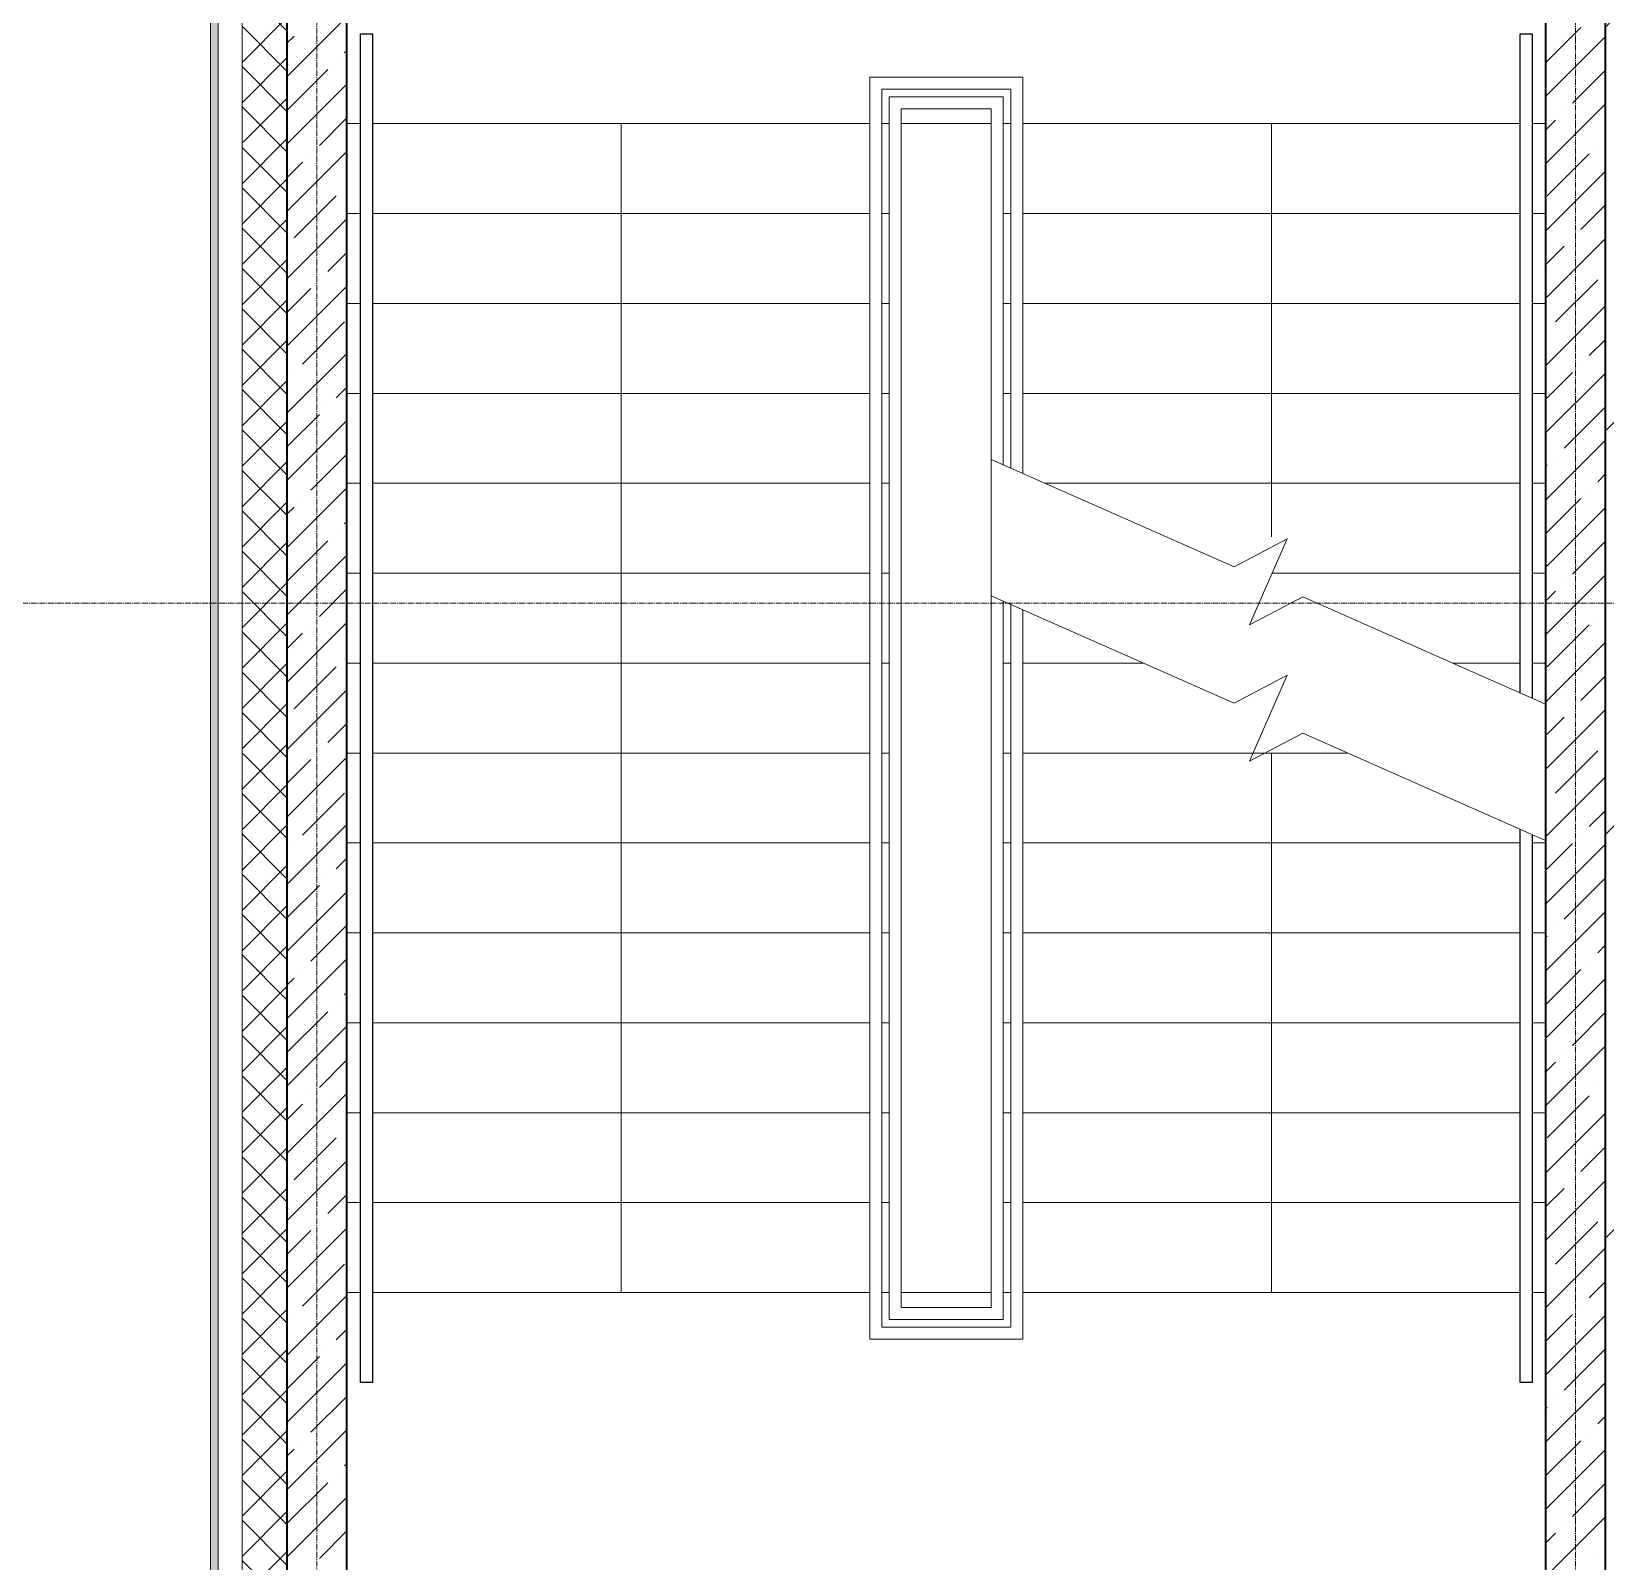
# Model space of a CAD drawing. Header units: millimetres. Extents: x 538266 to 1167394, y 114608 to 637157.
# Drawn here: x 828285 to 833538, y 215516 to 220621 of the extents above; entities that cross this region are included whole.
import ezdxf
from ezdxf.enums import TextEntityAlignment as Align

# ---------------------------------------------------------------- set-up
doc = ezdxf.new("R2010")
doc.units = ezdxf.units.MM
doc.linetypes.add('CENTER2', pattern=[28.575, 19.05, -3.175, 3.175, -3.175])
doc.linetypes.add('DASHED', pattern=[19.05, 12.7, -6.35])
doc.layers.get('Defpoints').update_dxf_attribs({"color": 140})
doc.layers.add('АР_Делит', color=120, linetype='Continuous', lineweight=0, plot=False)
for name, color, linetype, lineweight in [('АР_Стены ЖБ', 7, 'Continuous', 35), ('АР_Тонкая', 254, 'Continuous', 5), ('АР_Утеплитель', 31, 'Continuous', 0), ('АР_Ф_ЛК', 7, 'Continuous', 5), ('АР_Штриховка', 8, 'Continuous', 0)]:
    doc.layers.add(name, color=color, linetype=linetype, lineweight=lineweight)
doc.layers.add('РД_Оси_100', color=7, linetype='Continuous', lineweight=0, true_color=0x525252)
doc.layers.add('ФВ-5', color=7, linetype='Continuous')
doc.styles.add('style1', font='ARIALN.TTF')

# ---------------------------------------------------------------- blocks, each defined once
blk = doc.blocks.new('2_этаж')
at = {"layer": 'АР_Штриховка', "linetype": 'Continuous', "lineweight": 0, "true_color": 0x000000}
h = blk.add_hatch(dxfattribs=at)
h.set_pattern_fill('_U', color=18, style=0, pattern_type=0)
h.set_pattern_definition([(2e-15, (602274.5291, -9e-11), (-3e-16, 1), [])])
h.paths.add_polyline_path([(672518.6, 213213.2), (672543.6, 213213.2), (672543.6, 223243.2), (672518.6, 223268.2)], flags=0)
h = blk.add_hatch(dxfattribs=at)
h.set_pattern_fill('ANSI37', color=18, scale=30, style=0)
h.set_pattern_definition([(45, (602274.53, -9e-11), (-67.35192, 67.35192), []), (135, (602274.53, -9e-11), (-67.35192, -67.35192), [])])
h.paths.add_polyline_path([(672623.6, 213213.2), (672773.6, 213213.2), (672773.6, 223013.2), (672623.6, 223163.2)], flags=0)
at = {"color": 18, "true_color": 0x000000}
for p, q in [((673018.6, 216113.2), (673018.6, 220613.2)), ((673018.6, 220613.2), (673058.6, 220613.2)), ((673018.6, 216113.2), (673018.6, 220613.2)), ((673018.6, 220613.2), (673058.6, 220613.2)), ((673058.6, 220613.2), (673058.6, 220313.2)), ((673058.6, 220613.2), (673058.6, 220313.2)), ((676888.6, 218414.3), (676888.6, 220613.2)), ((676888.6, 220613.2), (676928.6, 220613.2)), ((676888.6, 218414.3), (676888.6, 220613.2)), ((676888.6, 220613.2), (676928.6, 220613.2)), ((676928.6, 220613.2), (676928.6, 218396.7)), ((676928.6, 220613.2), (676928.6, 218396.7)), ((673058.6, 220313.2), (673058.6, 216113.2)), ((673058.6, 220313.2), (673058.6, 216113.2)), ((676888.6, 216113.2), (676888.6, 217959.5)), ((676888.6, 216113.2), (676888.6, 217959.5)), ((676928.6, 217941.9), (676928.6, 216113.2)), ((676928.6, 217941.9), (676928.6, 216113.2)), ((673058.6, 216113.2), (673018.6, 216113.2)), ((673058.6, 216113.2), (673018.6, 216113.2)), ((676928.6, 216113.2), (676888.6, 216113.2)), ((676928.6, 216113.2), (676888.6, 216113.2))]:
    blk.add_line(p, q, dxfattribs=at)
at = {"layer": 'АР_Делит', "color": 18, "true_color": 0x000000}
for p, q in [((672973.6, 213413.2), (672973.6, 222813.2)), ((672973.6, 213413.2), (672973.6, 222813.2)), ((676973.6, 222813.2), (676973.6, 213413.2)), ((676973.6, 222813.2), (676973.6, 213413.2))]:
    blk.add_line(p, q, dxfattribs=at)
at = {"layer": 'АР_Стены ЖБ', "color": 18, "linetype": 'Continuous', "lineweight": 35, "true_color": 0x000000}
for p, q in [((672773.6, 223013.2), (672773.6, 213213.2)), ((677173.6, 213213.2), (677173.6, 223013.2)), ((672973.6, 213413.2), (672973.6, 222813.2)), ((676973.6, 222813.2), (676973.6, 213413.2))]:
    blk.add_line(p, q, dxfattribs=at)
at = {"layer": 'АР_Тонкая', "color": 18, "linetype": 'Continuous', "lineweight": 5, "true_color": 0x000000}
for p, q in [((672518.6, 223268.2), (672518.6, 213213.2)), ((672543.6, 223243.2), (672543.6, 213213.2)), ((672543.6, 213213.2), (672543.6, 223243.2)), ((672623.6, 213213.2), (672623.6, 223163.2))]:
    blk.add_line(p, q, dxfattribs=at)
at = {"layer": 'АР_Утеплитель', "color": 18, "linetype": 'Continuous', "lineweight": 0, "true_color": 0x000000}
for p, q in [((672623.6, 223163.2), (672623.6, 213213.2)), ((672773.6, 213213.2), (672773.6, 223013.2))]:
    blk.add_line(p, q, dxfattribs=at)
at = {"layer": 'АР_Ф_ЛК', "color": 18, "true_color": 0x000000}
for p, q in [((674718.6, 216258.2), (674718.6, 220468.2)), ((674718.6, 220468.2), (675228.6, 220468.2)), ((675228.6, 220468.2), (675228.6, 219145.9)), ((674758.6, 216298.2), (674758.6, 220428.2)), ((674758.6, 220428.2), (675188.6, 220428.2)), ((674783.6, 216323.2), (674783.6, 220403.2)), ((674783.6, 220403.2), (675163.6, 220403.2)), ((675163.6, 220403.2), (675163.6, 219174.6)), ((675188.6, 220428.2), (675188.6, 219163.6)), ((674823.6, 216363.2), (674823.6, 220363.2)), ((674823.6, 220363.2), (675123.6, 220363.2)), ((675123.6, 220363.2), (675123.6, 216363.2)), ((672973.6, 220313.2), (673018.6, 220313.2)), ((673058.6, 220313.2), (674718.6, 220313.2)), ((673888.6, 220313.2), (673888.6, 219847)), ((674758.6, 220313.2), (674783.6, 220313.2)), ((674823.6, 216413.2), (674823.6, 220313.2)), ((674823.6, 220313.2), (675123.6, 220313.2)), ((674823.6, 220313.2), (675123.6, 220313.2)), ((675123.6, 220313.2), (675123.6, 216413.2)), ((675163.6, 220313.2), (675188.6, 220313.2)), ((675228.6, 220313.2), (676888.6, 220313.2)), ((676058.6, 219401), (676058.6, 220313.2)), ((676928.6, 220313.2), (676973.6, 220313.2)), ((672973.6, 220013.2), (673018.6, 220013.2)), ((673058.6, 220013.2), (674718.6, 220013.2)), ((674758.6, 220013.2), (674783.6, 220013.2)), ((675163.6, 220013.2), (675188.6, 220013.2)), ((675228.6, 220013.2), (676888.6, 220013.2)), ((676928.6, 220013.2), (676973.6, 220013.2)), ((673888.6, 219847), (673888.6, 216413.2)), ((672973.6, 219713.2), (673018.6, 219713.2)), ((673058.6, 219713.2), (674718.6, 219713.2)), ((674758.6, 219713.2), (674783.6, 219713.2)), ((675163.6, 219713.2), (675188.6, 219713.2)), ((675228.6, 219713.2), (676888.6, 219713.2)), ((676928.6, 219713.2), (676973.6, 219713.2)), ((672973.6, 219413.2), (673018.6, 219413.2)), ((673058.6, 219413.2), (674718.6, 219413.2)), ((674758.6, 219413.2), (674783.6, 219413.2)), ((675163.6, 219413.2), (675188.6, 219413.2)), ((675228.6, 219413.2), (676888.6, 219413.2)), ((676058.6, 218934.8), (676058.6, 219401)), ((676928.6, 219413.2), (676973.6, 219413.2)), ((672973.6, 219113.2), (673018.6, 219113.2)), ((673058.6, 219113.2), (674718.6, 219113.2)), ((674758.6, 219113.2), (674783.6, 219113.2)), ((675302.8, 219113.2), (676888.6, 219113.2)), ((676928.6, 219113.2), (676973.6, 219113.2)), ((672973.6, 218813.2), (673018.6, 218813.2)), ((673058.6, 218813.2), (674718.6, 218813.2)), ((674758.6, 218813.2), (674783.6, 218813.2)), ((676061.2, 218813.2), (676888.6, 218813.2)), ((676928.6, 218813.2), (676973.6, 218813.2)), ((675163.6, 218719.8), (675163.6, 216323.2)), ((675188.6, 218708.8), (675188.6, 216298.2)), ((675228.6, 218691.1), (675228.6, 216258.2)), ((672973.6, 218513.2), (673018.6, 218513.2)), ((673058.6, 218513.2), (674718.6, 218513.2)), ((674758.6, 218513.2), (674783.6, 218513.2)), ((675163.6, 218513.2), (675188.6, 218513.2)), ((675228.6, 218513.2), (675632.2, 218513.2)), ((676664.1, 218513.2), (676888.6, 218513.2)), ((676928.6, 218513.2), (676973.6, 218513.2)), ((672973.6, 218213.2), (673018.6, 218213.2)), ((673058.6, 218213.2), (674718.6, 218213.2)), ((674758.6, 218213.2), (674783.6, 218213.2)), ((675163.6, 218213.2), (675188.6, 218213.2)), ((675228.6, 218213.2), (676312.8, 218213.2)), ((676058.6, 216879.5), (676058.6, 218213.2)), ((672973.6, 217913.2), (673018.6, 217913.2)), ((673058.6, 217913.2), (674718.6, 217913.2)), ((674758.6, 217913.2), (674783.6, 217913.2)), ((675163.6, 217913.2), (675188.6, 217913.2)), ((675228.6, 217913.2), (676888.6, 217913.2)), ((676928.6, 217913.2), (676973.6, 217913.2)), ((672973.6, 217613.2), (673018.6, 217613.2)), ((673058.6, 217613.2), (674718.6, 217613.2)), ((674758.6, 217613.2), (674783.6, 217613.2)), ((675163.6, 217613.2), (675188.6, 217613.2)), ((675228.6, 217613.2), (676888.6, 217613.2)), ((676928.6, 217613.2), (676973.6, 217613.2)), ((672973.6, 217313.2), (673018.6, 217313.2)), ((673058.6, 217313.2), (674718.6, 217313.2)), ((674758.6, 217313.2), (674783.6, 217313.2)), ((675163.6, 217313.2), (675188.6, 217313.2)), ((675228.6, 217313.2), (676888.6, 217313.2)), ((676928.6, 217313.2), (676973.6, 217313.2)), ((672973.6, 217013.2), (673018.6, 217013.2)), ((673058.6, 217013.2), (674718.6, 217013.2)), ((674758.6, 217013.2), (674783.6, 217013.2)), ((675163.6, 217013.2), (675188.6, 217013.2)), ((675228.6, 217013.2), (676888.6, 217013.2)), ((676928.6, 217013.2), (676973.6, 217013.2)), ((676058.6, 216413.2), (676058.6, 216879.5)), ((672973.6, 216713.2), (673018.6, 216713.2)), ((673058.6, 216713.2), (674718.6, 216713.2)), ((674758.6, 216713.2), (674783.6, 216713.2)), ((675163.6, 216713.2), (675188.6, 216713.2)), ((675228.6, 216713.2), (676888.6, 216713.2)), ((676928.6, 216713.2), (676973.6, 216713.2)), ((672973.6, 216413.2), (673018.6, 216413.2)), ((673058.6, 216413.2), (674718.6, 216413.2)), ((674758.6, 216413.2), (674783.6, 216413.2)), ((675123.6, 216413.2), (674823.6, 216413.2)), ((674823.6, 216413.2), (675123.6, 216413.2)), ((675163.6, 216413.2), (675188.6, 216413.2)), ((675228.6, 216413.2), (676888.6, 216413.2)), ((676928.6, 216413.2), (676973.6, 216413.2)), ((675123.6, 216363.2), (674823.6, 216363.2)), ((675163.6, 216323.2), (674783.6, 216323.2)), ((675228.6, 216258.2), (674718.6, 216258.2)), ((675188.6, 216298.2), (674758.6, 216298.2))]:
    blk.add_line(p, q, dxfattribs=at)
at = {"layer": 'АР_Ф_ЛК', "color": 18, "lineweight": 0, "true_color": 0x000000}
for p, q in [((675123.6, 219192.2), (675934.2, 218834.9)), ((675934.2, 218834.9), (676111.6, 218927.5)), ((676111.6, 218927.5), (675985.6, 218641.6)), ((675123.6, 218737.4), (675934.2, 218380.1)), ((675985.6, 218641.6), (676163, 218734.1)), ((676163, 218734.1), (676973.6, 218376.8)), ((675934.2, 218380.1), (676111.6, 218472.7)), ((676111.6, 218472.7), (675985.6, 218186.7)), ((675985.6, 218186.7), (676163, 218279.3)), ((676163, 218279.3), (676973.6, 217922))]:
    blk.add_line(p, q, dxfattribs=at)
at = {"layer": 'АР_Штриховка', "color": 18, "linetype": 'Continuous', "lineweight": 5, "true_color": 0x000000}
for p, q in [((672773.6, 220469.3), (672973.6, 220669.3)), ((676973.6, 220515.9), (677091.3, 220633.7)), ((672773.6, 220581.6), (672797.6, 220605.6)), ((672966, 220549.5), (672973.6, 220557.1)), ((676973.6, 220403.7), (677173.6, 220603.7)), ((672937.9, 220521.4), (672937.9, 220521.4)), ((672773.6, 220357.1), (672909.9, 220493.4)), ((677063.2, 220381.1), (677173.6, 220491.4)), ((672773.6, 220244.8), (672973.6, 220444.8)), ((676973.6, 220179.2), (677173.6, 220379.2)), ((677035.2, 220353), (677035.2, 220353)), ((672881.8, 220240.8), (672973.6, 220332.6)), ((676973.6, 220291.4), (677007.1, 220325)), ((677147.4, 220240.8), (677147.4, 220240.8)), ((672773.6, 220020.3), (672973.6, 220220.3)), ((672853.7, 220212.7), (672853.7, 220212.7)), ((676979, 220072.4), (677119.4, 220212.7)), ((672773.6, 220132.6), (672825.7, 220184.7)), ((676973.6, 219954.7), (677173.6, 220154.7)), ((672966, 220100.5), (672966, 220100.5)), ((672797.6, 219932.1), (672937.9, 220072.4)), ((677091.3, 219960.1), (677173.6, 220042.4)), ((672773.6, 219795.8), (672973.6, 219995.8)), ((676973.6, 219730.2), (677173.6, 219930.2)), ((677063.2, 219932.1), (677063.2, 219932.1)), ((672909.9, 219819.8), (672973.6, 219883.5)), ((676973.6, 219842.4), (677035.2, 219904)), ((672773.6, 219571.3), (672973.6, 219771.3)), ((672881.8, 219791.8), (672881.8, 219791.8)), ((677007.1, 219651.5), (677147.4, 219791.8)), ((672773.6, 219683.5), (672853.7, 219763.7)), ((676973.6, 219505.7), (677173.6, 219705.7)), ((672825.7, 219511.1), (672966, 219651.5)), ((676979, 219623.4), (676979, 219623.4)), ((677119.4, 219539.2), (677173.6, 219593.4)), ((672773.6, 219346.8), (672973.6, 219546.8)), ((677091.3, 219511.1), (677091.3, 219511.1)), ((672797.6, 219483.1), (672797.6, 219483.1)), ((676973.6, 219393.4), (677063.2, 219483.1)), ((676973.6, 219281.2), (677173.6, 219481.2)), ((672937.9, 219398.9), (672973.6, 219434.5)), ((672909.9, 219370.8), (672909.9, 219370.8)), ((677035.2, 219230.5), (677173.6, 219368.9)), ((672773.6, 219234.5), (672881.8, 219342.8)), ((672773.6, 219122.3), (672973.6, 219322.3)), ((676973.6, 219056.7), (677173.6, 219256.7)), ((672853.7, 219090.2), (672973.6, 219210)), ((677007.1, 219202.4), (677007.1, 219202.4)), ((676973.6, 219168.9), (676979, 219174.4)), ((677147.4, 219118.2), (677173.6, 219144.4)), ((672773.6, 218897.8), (672973.6, 219097.8)), ((677119.4, 219090.2), (677119.4, 219090.2)), ((672773.6, 219010), (672797.6, 219034.1)), ((672825.7, 219062.1), (672825.7, 219062.1)), ((676973.6, 218944.4), (677091.3, 219062.1)), ((676973.6, 218832.1), (677173.6, 219032.1)), ((672966, 218977.9), (672973.6, 218985.5)), ((672937.9, 218949.9), (672937.9, 218949.9)), ((672773.6, 218785.5), (672909.9, 218921.8)), ((677063.2, 218809.6), (677173.6, 218919.9)), ((672773.6, 218673.3), (672973.6, 218873.3)), ((676973.6, 218607.6), (677173.6, 218807.6)), ((677035.2, 218781.5), (677035.2, 218781.5)), ((672881.8, 218669.2), (672973.6, 218761)), ((676973.6, 218719.9), (677007.1, 218753.4)), ((677147.4, 218669.2), (677147.4, 218669.2)), ((672773.6, 218448.8), (672973.6, 218648.8)), ((672773.6, 218561), (672825.7, 218613.1)), ((672853.7, 218641.2), (672853.7, 218641.2)), ((676979, 218500.9), (677119.4, 218641.2)), ((676973.6, 218383.1), (677173.6, 218583.1)), ((672966, 218528.9), (672966, 218528.9)), ((672797.6, 218360.5), (672937.9, 218500.9)), ((677091.3, 218388.6), (677173.6, 218470.9)), ((672773.6, 218224.3), (672973.6, 218424.3)), ((676973.6, 218158.6), (677173.6, 218358.6)), ((677063.2, 218360.5), (677063.2, 218360.5)), ((672909.9, 218248.3), (672973.6, 218312)), ((676973.6, 218270.9), (677035.2, 218332.5)), ((672773.6, 217999.7), (672973.6, 218199.7)), ((672773.6, 218112), (672853.7, 218192.2)), ((672881.8, 218220.2), (672881.8, 218220.2)), ((677007.1, 218079.9), (677147.4, 218220.2)), ((676973.6, 217934.1), (677173.6, 218134.1)), ((672825.7, 217939.6), (672966, 218079.9)), ((676979, 218051.8), (676979, 218051.8)), ((677119.4, 217967.7), (677173.6, 218021.9)), ((672773.6, 217775.2), (672973.6, 217975.2)), ((677091.3, 217939.6), (677091.3, 217939.6)), ((672797.6, 217911.5), (672797.6, 217911.5)), ((676973.6, 217821.9), (677063.2, 217911.5)), ((676973.6, 217709.6), (677173.6, 217909.6)), ((672937.9, 217827.3), (672973.6, 217863)), ((672773.6, 217663), (672881.8, 217771.2)), ((672909.9, 217799.3), (672909.9, 217799.3)), ((677035.2, 217659), (677173.6, 217797.4)), ((672773.6, 217550.7), (672973.6, 217750.7)), ((676973.6, 217485.1), (677173.6, 217685.1)), ((672853.7, 217518.6), (672973.6, 217638.5)), ((677007.1, 217630.9), (677007.1, 217630.9)), ((676973.6, 217597.4), (676979, 217602.8)), ((677147.4, 217546.7), (677173.6, 217572.9)), ((672773.6, 217326.2), (672973.6, 217526.2)), ((677119.4, 217518.6), (677119.4, 217518.6)), ((672773.6, 217438.5), (672797.6, 217462.5)), ((672825.7, 217490.6), (672825.7, 217490.6)), ((676973.6, 217372.9), (677091.3, 217490.6)), ((676973.6, 217260.6), (677173.6, 217460.6)), ((672966, 217406.4), (672973.6, 217414)), ((672937.9, 217378.3), (672937.9, 217378.3)), ((672773.6, 217214), (672909.9, 217350.3)), ((672773.6, 217101.7), (672973.6, 217301.7)), ((677063.2, 217238), (677173.6, 217348.4)), ((676973.6, 217036.1), (677173.6, 217236.1)), ((677035.2, 217209.9), (677035.2, 217209.9)), ((672881.8, 217097.7), (672973.6, 217189.5)), ((676973.6, 217148.4), (677007.1, 217181.9)), ((677147.4, 217097.7), (677147.4, 217097.7)), ((672773.6, 216877.2), (672973.6, 217077.2)), ((672773.6, 216989.5), (672825.7, 217041.6)), ((672853.7, 217069.6), (672853.7, 217069.6)), ((676979, 216929.3), (677119.4, 217069.6)), ((676973.6, 216811.6), (677173.6, 217011.6)), ((672966, 216957.4), (672966, 216957.4)), ((672797.6, 216789), (672937.9, 216929.3)), ((677091.3, 216817.1), (677173.6, 216899.3)), ((672773.6, 216652.7), (672973.6, 216852.7)), ((676973.6, 216587.1), (677173.6, 216787.1)), ((677063.2, 216789), (677063.2, 216789)), ((672909.9, 216676.7), (672973.6, 216740.5)), ((676973.6, 216699.3), (677035.2, 216760.9)), ((672773.6, 216428.2), (672973.6, 216628.2)), ((672773.6, 216540.5), (672853.7, 216620.6)), ((672881.8, 216648.7), (672881.8, 216648.7)), ((677007.1, 216508.4), (677147.4, 216648.7)), ((676973.6, 216362.6), (677173.6, 216562.6)), ((672825.7, 216368), (672966, 216508.4)), ((676979, 216480.3), (676979, 216480.3)), ((677119.4, 216396.1), (677173.6, 216450.3)), ((672773.6, 216203.7), (672973.6, 216403.7)), ((677091.3, 216368), (677091.3, 216368)), ((672797.6, 216340), (672797.6, 216340)), ((676973.6, 216250.3), (677063.2, 216340)), ((676973.6, 216138.1), (677173.6, 216338.1)), ((672937.9, 216255.8), (672973.6, 216291.4)), ((672773.6, 216091.4), (672881.8, 216199.7)), ((672909.9, 216227.7), (672909.9, 216227.7)), ((677035.2, 216087.4), (677173.6, 216225.8)), ((672773.6, 215979.2), (672973.6, 216179.2)), ((676973.6, 215913.6), (677173.6, 216113.6)), ((672853.7, 215947.1), (672973.6, 216066.9)), ((677007.1, 216059.3), (677007.1, 216059.3)), ((676973.6, 216025.8), (676979, 216031.3)), ((677147.4, 215975.2), (677173.6, 216001.3)), ((672773.6, 215754.7), (672973.6, 215954.7)), ((677119.4, 215947.1), (677119.4, 215947.1)), ((672773.6, 215866.9), (672797.6, 215891)), ((672825.7, 215919), (672825.7, 215919)), ((676973.6, 215801.3), (677091.3, 215919)), ((676973.6, 215689.1), (677173.6, 215889.1)), ((672966, 215834.8), (672973.6, 215842.4)), ((672773.6, 215642.4), (672909.9, 215778.7)), ((672937.9, 215806.8), (672937.9, 215806.8)), ((677063.2, 215666.5), (677173.6, 215776.8)), ((672773.6, 215530.2), (672973.6, 215730.2)), ((672881.8, 215526.1), (672973.6, 215617.9)), ((676973.6, 215464.6), (677173.6, 215664.6)), ((677035.2, 215638.4), (677035.2, 215638.4)), ((676973.6, 215576.8), (677007.1, 215610.3)), ((677147.4, 215526.1), (677147.4, 215526.1))]:
    blk.add_line(p, q, dxfattribs=at)
at = {"layer": 'Defpoints', "color": 18, "true_color": 0x000000, "style": 'style1'}
for p in [(677970.6, 219836.4), (678101.2, 211681.4)]:
    blk.add_attdef('АР-ПОМЕЩЕНИЕ:НАИМЕНОВАНИЕ', text='', height=100, dxfattribs=at).set_placement(p, align=Align.MIDDLE)
blk = doc.blocks.new('СОШ_2200_АР_ОСИ_М100_28.05.24')
at = {"layer": 'АР_Делит', "color": 251, "linetype": 'DASHED', "true_color": 0x636466}
blk.add_lwpolyline([(-355, 13145), (-355, 100855), (37145, 100855), (37145, 129155), (72745, 129155), (72745, 135155), (114955, 135155), (114955, -355)], dxfattribs=at)
at = {"layer": 'РД_Оси_100', "color": 251, "linetype": 'CENTER2', "true_color": 0x636466}
for p, q in [((0, -6155), (0, 139938.679)), ((4200, -6155), (4200, 139938.679)), ((-5954.958, 96300), (119910, 96300))]:
    blk.add_line(p, q, dxfattribs=at)

msp = doc.modelspace()

# ---------------------------------------------------------------- hatches: boundary and pattern name
at = {"layer": 'ФВ-5'}
h = msp.add_hatch(dxfattribs=at)
h.set_pattern_fill('ANSI31', color=3, scale=300, style=0)
h.paths.add_polyline_path([(833537.8, 222813.2), (835287.8, 222813.2), (835287.8, 213413.2), (833537.8, 213413.2)])

# ---------------------------------------------------------------- linework, layer by layer
msp.add_lwpolyline([(833537.8, 222813.2), (835287.8, 222813.2), (835287.8, 213413.2), (833537.8, 213413.2)], close=True)

# ---------------------------------------------------------------- block references
msp.add_blockref('2_этаж', (156364.3, 0))
at = {"layer": 'РД_Оси_100'}
msp.add_blockref('СОШ_2200_АР_ОСИ_М100_28.05.24', (829237.8, 122413.2), dxfattribs=at)

doc.saveas('drawing.dxf')
